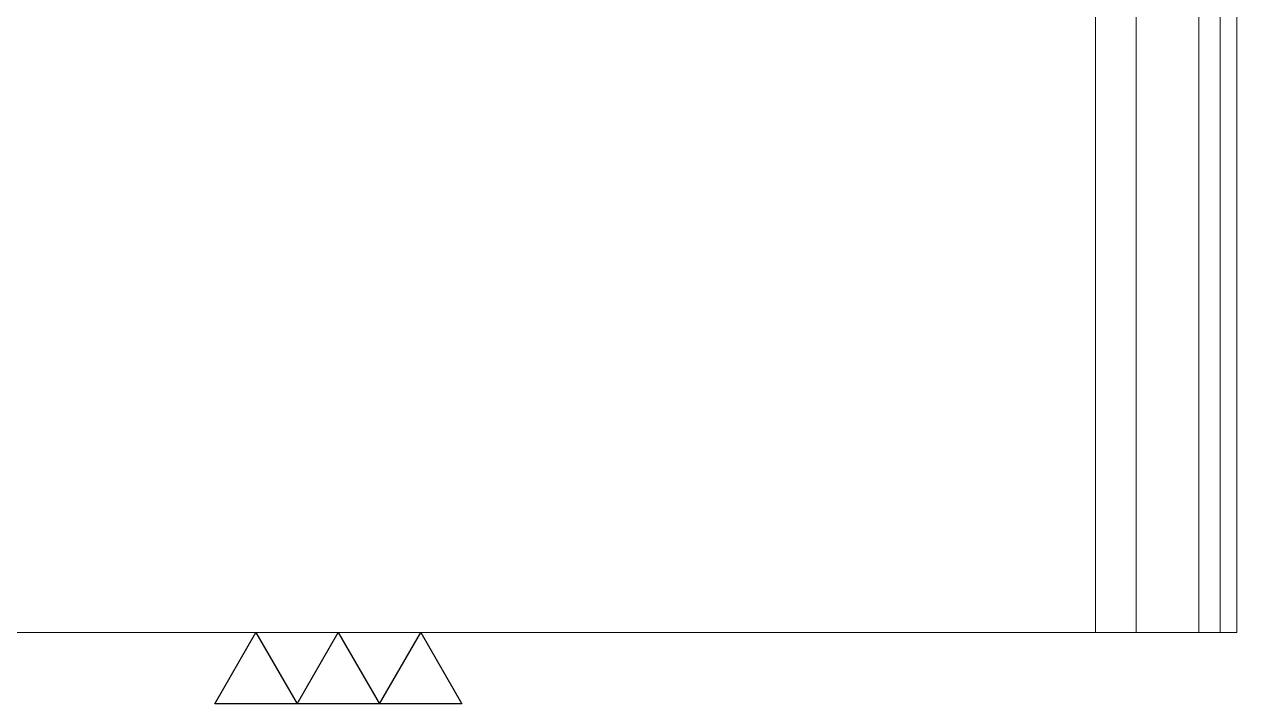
# Model space of a CAD drawing. Header units: millimetres. Extents: x 117382 to 126876, y -1151 to 1280.
# Drawn here: x 126509.1 to 126572.8, y 706.7 to 742.4 of the extents above; entities that cross this region are included whole.
import ezdxf

# ---------------------------------------------------------------- set-up
doc = ezdxf.new("R2010")
doc.units = ezdxf.units.MM
doc.linetypes.add('DASHED', pattern=[0])
doc.layers.add('DIE_P', color=2, linetype='Continuous')
doc.layers.add('TEXT', color=4, linetype='Continuous')

# ---------------------------------------------------------------- blocks, each defined once
blk = doc.blocks.new('*u7592')
at = {"layer": 'DIE_P', "color": 155, "linetype": 'Continuous', "lineweight": 13}
for p, q in [((25.322, 19.755), (25.322, -44.2)), ((29.736, 19.494), (29.736, -44.2)), ((23.201, 18.763), (23.201, -44.2))]:
    blk.add_line(p, q, dxfattribs=at)
at = {"layer": 'DIE_P', "color": 11, "linetype": 'Continuous', "lineweight": 13}
for p, q in [((30.615, 19.361), (30.615, -44.2)), ((23.201, -44.2), (-56.385, -44.2)), ((23.201, -44.2), (25.322, -44.2)), ((25.322, -44.2), (29.736, -44.2)), ((30.615, -44.2), (29.736, -44.2))]:
    blk.add_line(p, q, dxfattribs=at)
at = {"layer": 'DIE_P', "color": 155, "linetype": 'DASHED', "lineweight": 13}
blk.add_line((28.615, 4.6), (28.615, -44.2), dxfattribs=at)

msp = doc.modelspace()

# ---------------------------------------------------------------- linework, layer by layer
at = {"layer": 'TEXT', "color": 4}
msp.add_lwpolyline([(126519.063, 706.657), (126521.228, 710.407), (126523.393, 706.657), (126525.558, 710.407), (126527.723, 706.657), (126529.888, 710.407), (126532.054, 706.657), (126519.063, 706.657)], close=True, dxfattribs=at)

# ---------------------------------------------------------------- block references
at = {"layer": 'TEXT'}
msp.add_blockref('*u7592', (126542.15, 754.607), dxfattribs=at)

doc.saveas('drawing.dxf')
